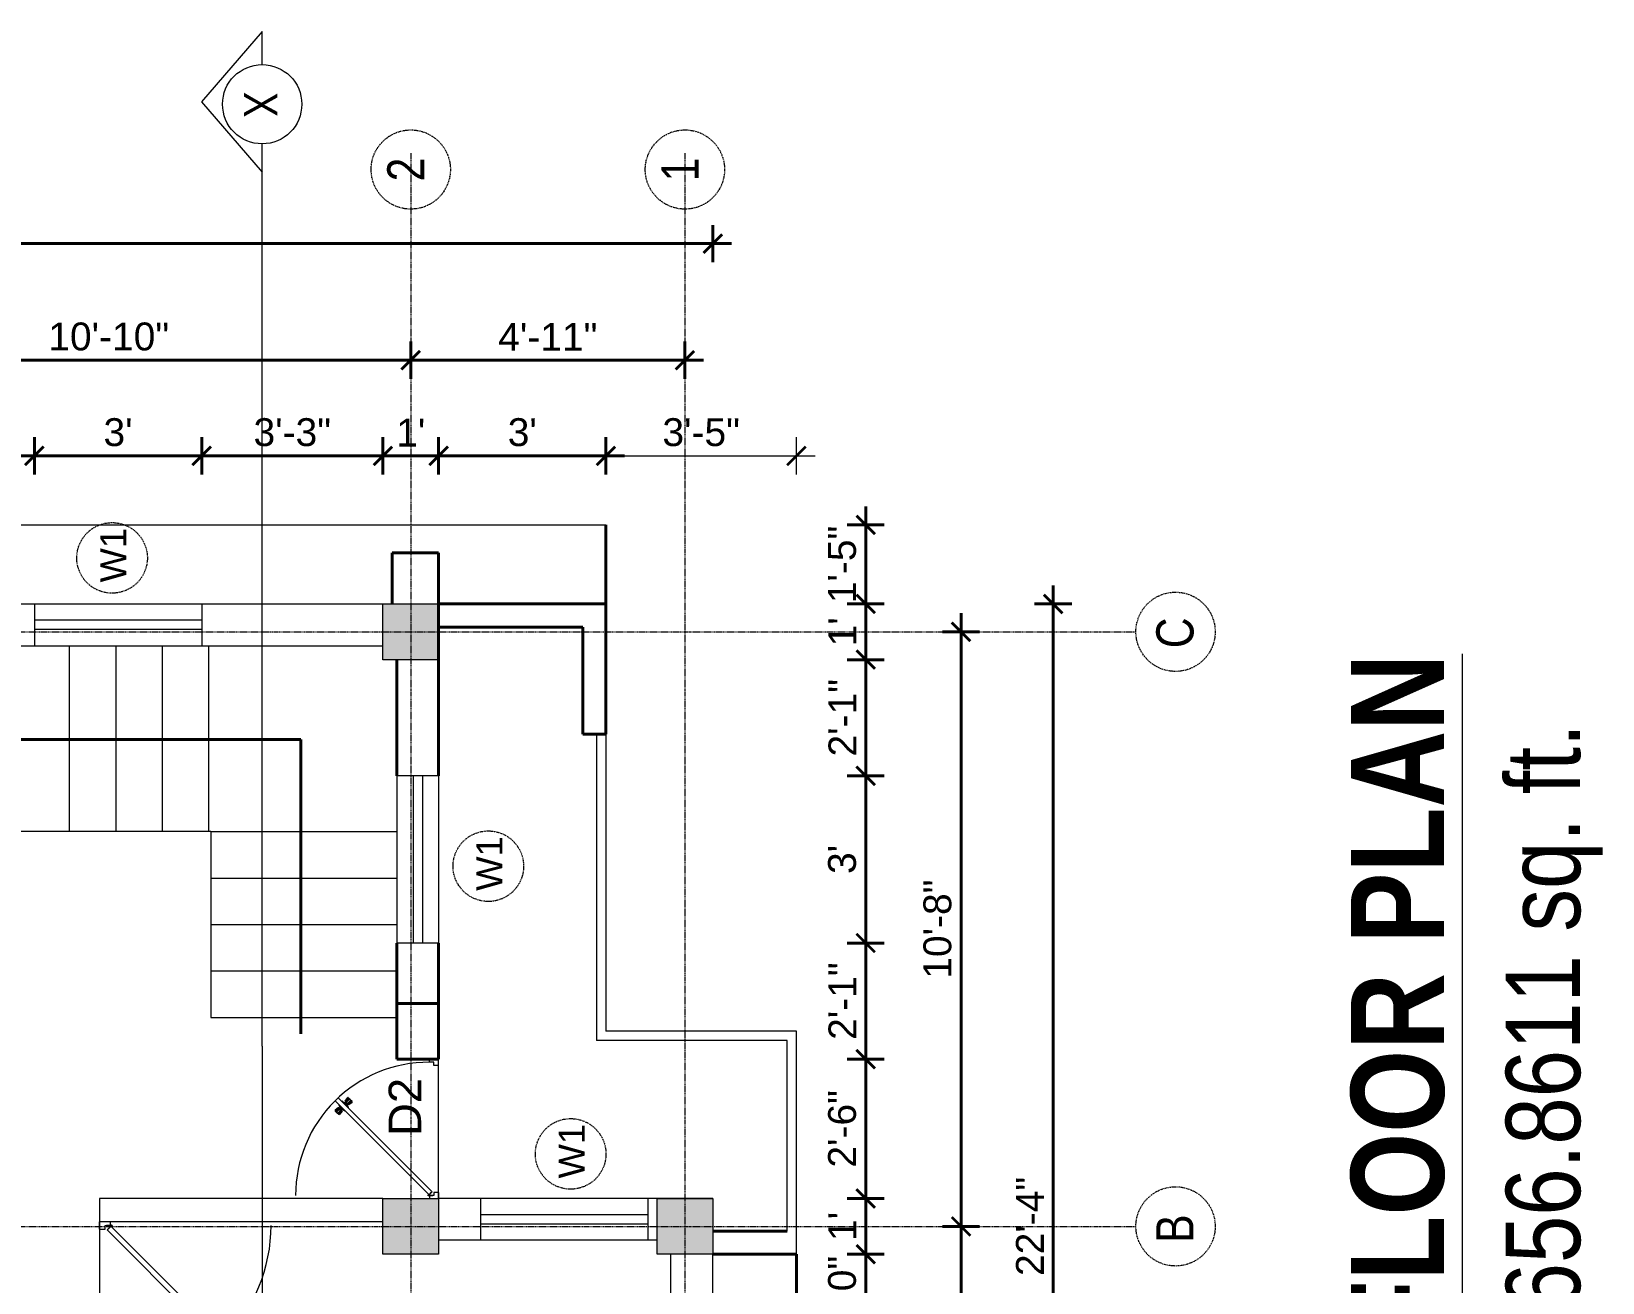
# Model space of a CAD drawing. Header units: inches. Extents: x 141029 to 166402, y -23568 to -18036.
# Drawn here: x 165023.8 to 165361.9, y -20129.9 to -19860.5 of the extents above; entities that cross this region are included whole.
import ezdxf

# ---------------------------------------------------------------- set-up
doc = ezdxf.new("R2010")
doc.units = ezdxf.units.IN
doc.header["$LTSCALE"] = 0.5
doc.header["$MEASUREMENT"] = 0
doc.header["$PDMODE"] = 66
doc.linetypes.add('CENTER', pattern=[2, 1.25, -0.25, 0.25, -0.25])
for name, color, linetype, lineweight in [('Annotate-Lite.w', 177, 'Continuous', 9), ('Annotations-Bold.w', 177, 'Continuous', 13), ('DOOR & WIN', 1, 'Continuous', 25), ('PUERTAS', 7, 'Continuous', 9), ('TEXT', 220, 'Continuous', 9), ('Text-100.w', 254, 'Continuous', 9), ('wall', 1, 'Continuous', 40)]:
    doc.layers.add(name, color=color, linetype=linetype, lineweight=lineweight)
doc.styles.add('ARAIL', font='ARIALN.TTF')
doc.styles.add('arial', font='arial.ttf')
doc.styles.add('DIMTEXT', font='arial.ttf', dxfattribs={"height": 6})
doc.styles.add('gaurav', font='arial.ttf')
doc.styles.get("Standard").update_dxf_attribs({"font": 'arial.ttf'})
doc.dimstyles.new('1 by 96', dxfattribs={"dimtxt": 6, "dimasz": 4, "dimexe": 4, "dimexo": 4, "dimgap": 2, "dimtad": 1, "dimdec": 0, "dimzin": 0, "dimdsep": 46, "dimlunit": 4, "dimtxsty": 'Standard', "dimblk": 'ARCHTICK', "dimcen": 0, "dimdle": 4, "dimadec": 0, "dimazin": 0, "dimtfac": 1, "dimtdec": 0, "dimtix": 1, "dimtofl": 0, "dimtmove": 1, "dimatfit": 3, "dimldrblk": 'ARCHTICK', "dimfxl": 4, "dimfxlon": 1, "dimtolj": 1, "dimtzin": 0, "dimlwd": -1, "dimlwe": -1, "dimarcsym": 0})

# ---------------------------------------------------------------- blocks, each defined once
blk = doc.blocks.new('3ft')
at = {"layer": 'PUERTAS', "color": 6}
for p, q in [((1.01, 2.52), (25.23, 26.74)), ((26.05, 25.92), (1.77, 1.64)), ((26.05, 25.92), (25.23, 26.74)), ((0, 2.4), (0, 0)), ((0.72, 2.4), (0, 2.4)), ((1.6, 0), (0, 0)), ((0.72, 1.52), (0.72, 2.44)), ((0.8, 1.52), (0.72, 1.52)), ((0.8, 1.52), (0.8, 2.41)), ((0.8, 1.2), (0.8, 1.52)), ((1.6, 1.2), (0.8, 1.2)), ((1.57, 1.84), (0.94, 2.47)), ((1.63, 1.89), (0.97, 2.55)), ((1.63, 1.89), (1.57, 1.84)), ((1.77, 1.64), (1.57, 1.84)), ((1.6, 0), (1.6, 1.2)), ((34.4, 0), (34.4, 1.2)), ((34.4, 1.2), (35.2, 1.2)), ((34.4, 0), (36, 0)), ((35.2, 1.2), (35.2, 2.4)), ((35.2, 2.4), (36, 2.4)), ((36, 0), (36, 2.4))]:
    blk.add_line(p, q, dxfattribs=at)
at = {"layer": 'PUERTAS', "color": 8}
for p, q in [((22.57, 24.94), (21.65, 25.68)), ((22.63, 24.99), (21.69, 25.75)), ((22.74, 25.1), (21.84, 25.9)), ((22.13, 26.28), (21.98, 26.13)), ((22.88, 25.24), (22.01, 26.06)), ((22.13, 26.28), (22.27, 26.42)), ((22.29, 26.41), (22.27, 26.42)), ((23.16, 25.52), (22.34, 26.39)), ((23.3, 25.66), (22.5, 26.56)), ((23.41, 25.77), (22.65, 26.71)), ((22.69, 24.32), (23.02, 24.83)), ((23.46, 25.83), (22.72, 26.75)), ((22.95, 24.96), (22.84, 25.07)), ((22.98, 24.99), (22.86, 25.1)), ((23.03, 25.04), (22.91, 25.15)), ((22.91, 24.53), (23.1, 24.91)), ((23.11, 25.12), (22.99, 25.23)), ((23.13, 24.76), (23.18, 24.99)), ((23.28, 25.3), (23.17, 25.41)), ((23.36, 25.37), (23.25, 25.49)), ((23.31, 24.94), (23.28, 25.08)), ((23.41, 25.43), (23.3, 25.54)), ((23.46, 25.09), (23.32, 25.13)), ((23.44, 25.45), (23.33, 25.56)), ((23.64, 25.27), (23.41, 25.22)), ((23.87, 25.49), (23.49, 25.3)), ((24.08, 25.71), (23.57, 25.38)), ((23.63, 23.38), (24.14, 23.72)), ((23.84, 23.6), (24.22, 23.79)), ((24.07, 23.82), (24.3, 23.88)), ((24.25, 24), (24.39, 23.97)), ((24.35, 23.72), (24.46, 23.61)), ((24.4, 24.15), (24.43, 24.01)), ((24.43, 23.8), (24.54, 23.69)), ((24.58, 24.33), (24.52, 24.1)), ((24.6, 23.97), (24.72, 23.86)), ((24.8, 24.56), (24.61, 24.18)), ((25.02, 24.77), (24.68, 24.26)), ((24.68, 24.05), (24.79, 23.94)), ((24.73, 24.1), (24.85, 23.99)), ((24.76, 24.13), (24.87, 24.02)), ((24.83, 23.85), (25.7, 23.03)), ((24.97, 23.99), (25.87, 23.2)), ((25.08, 24.1), (26.02, 23.34)), ((25.14, 24.15), (26.06, 23.41)), ((24.25, 23.26), (24.99, 22.34)), ((24.27, 23.64), (24.38, 23.53)), ((24.3, 23.67), (24.41, 23.56)), ((24.3, 23.32), (25.06, 22.38)), ((24.41, 23.43), (25.2, 22.53)), ((24.55, 23.57), (25.37, 22.7)), ((25.58, 22.82), (25.43, 22.67)), ((25.58, 22.82), (25.73, 22.97)), ((25.72, 22.98), (25.73, 22.97)), ((0, 0), (36, 0))]:
    blk.add_line(p, q, dxfattribs=at)
at = {"layer": 'PUERTAS', "color": 1}
for p, q in [((21.67, 25.73), (22.17, 26.23)), ((22.49, 24.95), (21.67, 25.61)), ((21.7, 25.82), (22.14, 26.26)), ((21.73, 25.79), (21.7, 25.82)), ((22.58, 26.7), (22.14, 26.26)), ((22.67, 26.73), (22.17, 26.23)), ((22.61, 26.67), (22.58, 26.7)), ((22.6, 24.96), (23.02, 25.38)), ((22.61, 24.25), (22.92, 24.72)), ((22.62, 24.13), (22.61, 24.14)), ((22.7, 25.07), (22.71, 25.06)), ((23.45, 25.91), (22.79, 26.73)), ((22.82, 25.06), (23.08, 25.32)), ((22.94, 24.95), (22.83, 25.07)), ((22.92, 24.72), (22.92, 24.72)), ((22.93, 24.94), (23.19, 25.21)), ((22.93, 24.84), (22.93, 24.83)), ((23.44, 25.81), (23.02, 25.38)), ((23.34, 25.58), (23.08, 25.32)), ((23.46, 25.47), (23.19, 25.21)), ((23.33, 25.7), (23.34, 25.69)), ((23.45, 25.46), (23.33, 25.57)), ((23.57, 25.47), (23.57, 25.47)), ((24.15, 25.79), (23.68, 25.48)), ((23.68, 25.48), (23.68, 25.48)), ((24.25, 23.62), (24.51, 23.89)), ((24.27, 25.78), (24.26, 25.79)), ((24.26, 23.29), (24.69, 23.71)), ((24.37, 23.52), (24.63, 23.77)), ((24.78, 24.15), (24.51, 23.89)), ((24.89, 24.03), (24.63, 23.77)), ((25.11, 24.14), (24.69, 23.71)), ((24.77, 24.14), (24.88, 24.03)), ((24.79, 24.38), (24.78, 24.37)), ((24.78, 24.26), (24.78, 24.26)), ((25.1, 24.84), (24.79, 24.38)), ((25, 24.03), (25, 24.03)), ((25.09, 24.96), (25.1, 24.95)), ((25.22, 24.14), (26.03, 23.48)), ((23.44, 23.31), (23.45, 23.3)), ((23.56, 23.3), (24.03, 23.61)), ((24.03, 23.61), (24.03, 23.62)), ((24.14, 23.62), (24.14, 23.62)), ((24.26, 23.63), (24.37, 23.52)), ((24.26, 23.18), (24.92, 22.37)), ((24.37, 23.4), (24.37, 23.4)), ((25.04, 22.36), (25.54, 22.86)), ((25.1, 22.42), (25.13, 22.39)), ((25.13, 22.39), (25.57, 22.83)), ((26.04, 23.37), (25.54, 22.86)), ((26.01, 23.27), (25.57, 22.83)), ((25.98, 23.3), (26.01, 23.27))]:
    blk.add_line(p, q, dxfattribs=at)
at = {"layer": 'PUERTAS', "color": 2}
for p, q in [((21.99, 26.11), (21.98, 26.13)), ((25.42, 22.68), (25.43, 22.67))]:
    blk.add_line(p, q, dxfattribs=at)
at = {"layer": 'PUERTAS', "color": 6}
for radius in [0.155, 0.0752]:
    blk.add_circle((0.82, 2.56), radius, dxfattribs=at)
blk.add_arc((0.82, 2.56), 34.38, 359.7285, 90.0333, dxfattribs=at)
at = {"layer": 'PUERTAS', "color": 1}
for centre, start, end in [((22.54, 25.01), 231.0764, 315), ((22.67, 24.2), 135, 225), ((22.73, 26.68), 38.9236, 135), ((22.77, 25.12), 225, 315), ((22.99, 24.89), 135, 219.7428), ((22.87, 24.78), 315, 39.7428), ((23.28, 25.63), 315, 45), ((23.39, 25.86), 315, 38.9236), ((23.51, 25.41), 50.2572, 135), ((23.62, 25.53), 230.2572, 315), ((24.2, 25.73), 45, 135), ((24.84, 24.31), 135, 219.7428), ((24.72, 24.21), 315, 39.7428), ((24.94, 23.98), 45, 135), ((25.04, 24.89), 315, 45), ((25.17, 24.08), 51.0764, 135), ((23.51, 23.36), 225, 315), ((24.09, 23.56), 50.2572, 135), ((24.2, 23.68), 230.2572, 315), ((24.32, 23.23), 135, 218.9236), ((24.42, 23.46), 135, 225), ((24.98, 22.42), 218.9236, 315), ((25.98, 23.42), 315, 51.0764)]:
    blk.add_arc(centre, 0.08, start, end, dxfattribs=at)
blk = doc.blocks.new('*U213')
at = {"color": 3, "xscale": -1}
blk.add_blockref('3ft', (42, 0), dxfattribs=at)
blk = doc.blocks.new('2ft6in')
at = {"layer": 'PUERTAS', "color": 2}
for p, q in [((0.84, 2.1), (21.02, 22.28)), ((21.71, 21.6), (1.47, 1.37)), ((18.33, 21.76), (18.31, 21.77)), ((21.71, 21.6), (21.02, 22.28)), ((21.18, 18.9), (21.2, 18.89)), ((0, 2), (0, 0)), ((0.6, 2), (0, 2)), ((1.33, 0), (0, 0)), ((0.6, 1.26), (0.6, 2.04)), ((0.67, 1.26), (0.6, 1.26)), ((0.67, 1.26), (0.67, 2.01)), ((0.67, 1), (0.67, 1.26)), ((1.33, 1), (0.67, 1)), ((1.31, 1.53), (0.79, 2.06)), ((1.36, 1.58), (0.81, 2.12)), ((1.36, 1.58), (1.31, 1.53)), ((1.47, 1.37), (1.31, 1.53)), ((1.33, 0), (1.33, 1)), ((28.67, 0), (28.67, 1)), ((28.67, 1), (29.33, 1)), ((28.67, 0), (30, 0)), ((29.33, 1), (29.33, 2)), ((29.33, 2), (30, 2)), ((30, 0), (30, 2))]:
    blk.add_line(p, q, dxfattribs=at)
at = {"layer": 'PUERTAS', "color": 8}
for p, q in [((18.81, 20.78), (18.04, 21.4)), ((18.86, 20.83), (18.08, 21.46)), ((18.95, 20.92), (18.2, 21.58)), ((18.44, 21.9), (18.31, 21.77)), ((19.07, 21.03), (18.34, 21.72)), ((18.44, 21.9), (18.56, 22.02)), ((18.58, 22.01), (18.56, 22.02)), ((19.3, 21.26), (18.61, 22)), ((19.42, 21.38), (18.75, 22.14)), ((19.51, 21.48), (18.88, 22.26)), ((18.91, 20.27), (19.19, 20.69)), ((19.55, 21.53), (18.93, 22.3)), ((19.13, 20.8), (19.03, 20.9)), ((19.15, 20.82), (19.05, 20.92)), ((19.09, 20.44), (19.25, 20.76)), ((19.19, 20.87), (19.1, 20.96)), ((19.25, 20.93), (19.16, 21.02)), ((19.28, 20.63), (19.32, 20.83)), ((19.4, 21.08), (19.31, 21.17)), ((19.47, 21.15), (19.38, 21.24)), ((19.43, 20.78), (19.4, 20.9)), ((19.51, 21.19), (19.42, 21.28)), ((19.55, 20.91), (19.43, 20.94)), ((19.53, 21.21), (19.44, 21.3)), ((19.7, 21.06), (19.51, 21.01)), ((19.89, 21.24), (19.58, 21.08)), ((20.07, 21.42), (19.64, 21.15)), ((20.67, 20.47), (20.51, 20.15)), ((20.85, 20.64), (20.57, 20.22)), ((19.69, 19.49), (20.12, 19.76)), ((19.87, 19.67), (20.18, 19.83)), ((20.06, 19.85), (20.25, 19.9)), ((20.21, 20), (20.33, 19.97)), ((20.21, 19.38), (20.83, 18.61)), ((20.23, 19.7), (20.32, 19.61)), ((20.25, 19.72), (20.34, 19.63)), ((20.25, 19.43), (20.88, 18.65)), ((20.29, 19.76), (20.38, 19.67)), ((20.33, 20.13), (20.36, 20.01)), ((20.34, 19.53), (21, 18.77)), ((20.36, 19.83), (20.45, 19.74)), ((20.48, 20.28), (20.44, 20.08)), ((20.46, 19.64), (21.14, 18.91)), ((20.5, 19.98), (20.6, 19.89)), ((20.57, 20.04), (20.66, 19.95)), ((20.61, 20.09), (20.7, 19.99)), ((20.63, 20.11), (20.72, 20.01)), ((20.69, 19.87), (21.42, 19.19)), ((20.81, 19.99), (21.56, 19.33)), ((20.9, 20.08), (21.68, 19.45)), ((20.95, 20.13), (21.72, 19.51)), ((21.32, 19.01), (21.2, 18.89)), ((21.32, 19.01), (21.44, 19.14)), ((21.43, 19.15), (21.44, 19.14)), ((0, 0), (30, 0))]:
    blk.add_line(p, q, dxfattribs=at)
at = {"layer": 'PUERTAS', "color": 1}
for p, q in [((18.06, 21.44), (18.48, 21.86)), ((18.74, 20.79), (18.06, 21.34)), ((18.08, 21.51), (18.45, 21.88)), ((18.11, 21.49), (18.08, 21.51)), ((18.82, 22.25), (18.45, 21.88)), ((18.9, 22.28), (18.48, 21.86)), ((18.84, 22.23), (18.82, 22.25)), ((18.83, 20.8), (19.18, 21.15)), ((18.84, 20.21), (19.1, 20.6)), ((18.92, 20.89), (18.93, 20.88)), ((19.54, 21.59), (18.99, 22.27)), ((19.02, 20.88), (19.24, 21.1)), ((19.12, 20.8), (19.03, 20.89)), ((19.1, 20.7), (19.11, 20.69)), ((19.1, 20.6), (19.1, 20.6)), ((19.11, 20.79), (19.33, 21.01)), ((19.54, 21.5), (19.18, 21.15)), ((19.45, 21.31), (19.24, 21.1)), ((19.55, 21.22), (19.33, 21.01)), ((19.45, 21.41), (19.45, 21.41)), ((19.54, 21.22), (19.45, 21.31)), ((19.64, 21.23), (19.64, 21.23)), ((19.74, 21.24), (19.73, 21.23)), ((20.12, 21.49), (19.74, 21.24)), ((20.22, 21.48), (20.22, 21.49)), ((20.66, 20.31), (20.65, 20.31)), ((20.91, 20.7), (20.66, 20.31)), ((20.91, 20.8), (20.91, 20.79)), ((18.85, 20.11), (18.84, 20.12)), ((19.53, 19.43), (19.54, 19.42)), ((19.64, 19.42), (20.02, 19.67)), ((20.02, 19.67), (20.03, 19.68)), ((20.12, 19.68), (20.12, 19.68)), ((20.21, 19.69), (20.43, 19.9)), ((20.22, 19.41), (20.57, 19.76)), ((20.22, 19.69), (20.31, 19.6)), ((20.22, 19.32), (20.76, 18.64)), ((20.31, 19.6), (20.52, 19.81)), ((20.31, 19.5), (20.31, 19.5)), ((20.65, 20.12), (20.43, 19.9)), ((20.74, 20.03), (20.52, 19.81)), ((20.93, 20.11), (20.57, 19.76)), ((20.64, 20.11), (20.73, 20.02)), ((20.65, 20.21), (20.65, 20.22)), ((20.84, 20.02), (20.83, 20.03)), ((20.86, 18.63), (21.28, 19.05)), ((20.91, 18.68), (20.94, 18.66)), ((20.94, 18.66), (21.31, 19.03)), ((21.02, 20.12), (21.7, 19.57)), ((21.7, 19.47), (21.28, 19.05)), ((21.67, 19.4), (21.31, 19.03)), ((21.65, 19.42), (21.67, 19.4))]:
    blk.add_line(p, q, dxfattribs=at)
at = {"layer": 'PUERTAS', "color": 2}
for radius in [0.129, 0.0627]:
    blk.add_circle((0.68, 2.14), radius, dxfattribs=at)
at = {"layer": 'PUERTAS', "color": 8}
blk.add_arc((0.68, 2.14), 28.65, 359.7285, 90.0333, dxfattribs=at)
at = {"layer": 'PUERTAS', "color": 1}
for centre, start, end in [((18.78, 20.84), 231.0764, 315), ((18.94, 22.23), 38.9236, 135), ((18.97, 20.93), 225, 315), ((19.16, 20.74), 135, 219.7428), ((19.06, 20.65), 315, 39.7428), ((19.4, 21.36), 315, 45), ((19.49, 21.55), 315, 38.9236), ((19.6, 21.18), 50.2572, 135), ((19.68, 21.28), 230.2572, 315), ((20.17, 21.44), 45, 135), ((20.7, 20.26), 135, 219.7428), ((20.87, 20.75), 315, 45), ((18.89, 20.16), 135, 225), ((19.59, 19.47), 225, 315), ((20.07, 19.63), 50.2572, 135), ((20.16, 19.73), 230.2572, 315), ((20.27, 19.36), 135, 218.9236), ((20.35, 19.55), 135, 225), ((20.6, 20.17), 315, 39.7428), ((20.78, 19.98), 45, 135), ((20.82, 18.68), 218.9236, 315), ((20.98, 20.07), 51.0764, 135), ((21.65, 19.52), 315, 51.0764)]:
    blk.add_arc(centre, 0.0667, start, end, dxfattribs=at)
blk = doc.blocks.new('*U216')
at = {"color": 3}
blk.add_blockref('2ft6in', (0, 0), dxfattribs=at)
blk = doc.blocks.new('_ArchTick')
at = {"color": 0, "linetype": 'ByBlock', "const_width": 0.15}
blk.add_lwpolyline([(-0.5, -0.5), (0.5, 0.5)], dxfattribs=at)
blk = doc.blocks.new('*D600')
at = {"layer": 'Defpoints', "color": 0, "transparency": 16777216}
for p in [(165111.43, -19951.92), (165099.43, -19983.79), (165111.43, -19983.79)]:
    blk.add_point(p, dxfattribs=at)
at = {"layer": 'wall', "color": 0, "transparency": 16777216}
for p, q in [((165099.43, -19955.92), (165099.43, -19947.92)), ((165111.43, -19955.92), (165111.43, -19947.92)), ((165095.43, -19951.92), (165115.43, -19951.92))]:
    blk.add_line(p, q, dxfattribs=at)
at = {"layer": 'wall', "color": 0, "transparency": 16777216, "xscale": 4, "yscale": 4, "zscale": 4, "rotation": 180}
blk.add_blockref('_ArchTick', (165099.43, -19951.92), dxfattribs=at)
at = {"layer": 'wall', "color": 0, "transparency": 16777216, "xscale": 4, "yscale": 4, "zscale": 4}
blk.add_blockref('_ArchTick', (165111.43, -19951.92), dxfattribs=at)
at = {"layer": 'wall', "color": 0, "transparency": 16777216, "insert": (165105.43, -19946.9), "char_height": 6, "attachment_point": 5}
blk.add_mtext("\\A1;1'", dxfattribs=at)
blk = doc.blocks.new('*D602')
at = {"layer": 'Defpoints', "color": 0, "transparency": 16777216}
for p in [(165105.43, -19931.32), (164975.43, -19983.79), (165105.43, -19983.79)]:
    blk.add_point(p, dxfattribs=at)
at = {"layer": 'wall', "color": 0, "transparency": 16777216}
for p, q in [((164975.43, -19935.32), (164975.43, -19927.32)), ((165105.43, -19935.32), (165105.43, -19927.32)), ((164971.43, -19931.32), (165109.43, -19931.32))]:
    blk.add_line(p, q, dxfattribs=at)
at = {"layer": 'wall', "color": 0, "transparency": 16777216, "xscale": 4, "yscale": 4, "zscale": 4, "rotation": 180}
blk.add_blockref('_ArchTick', (164975.43, -19931.32), dxfattribs=at)
at = {"layer": 'wall', "color": 0, "transparency": 16777216, "xscale": 4, "yscale": 4, "zscale": 4}
blk.add_blockref('_ArchTick', (165105.43, -19931.32), dxfattribs=at)
at = {"layer": 'wall', "color": 0, "transparency": 16777216, "insert": (165040.43, -19926.25), "char_height": 6, "attachment_point": 5}
blk.add_mtext('\\A1;10\'-10"', dxfattribs=at)
blk = doc.blocks.new('*D603')
at = {"layer": 'Defpoints', "color": 0, "transparency": 16777216}
for p in [(165164.43, -19931.32), (165105.43, -19983.79), (165164.43, -20111.79)]:
    blk.add_point(p, dxfattribs=at)
at = {"layer": 'wall', "color": 0, "transparency": 16777216}
for p, q in [((165105.43, -19935.32), (165105.43, -19927.32)), ((165164.43, -19935.32), (165164.43, -19927.32)), ((165101.43, -19931.32), (165168.43, -19931.32))]:
    blk.add_line(p, q, dxfattribs=at)
at = {"layer": 'wall', "color": 0, "transparency": 16777216, "xscale": 4, "yscale": 4, "zscale": 4, "rotation": 180}
blk.add_blockref('_ArchTick', (165105.43, -19931.32), dxfattribs=at)
at = {"layer": 'wall', "color": 0, "transparency": 16777216, "xscale": 4, "yscale": 4, "zscale": 4}
blk.add_blockref('_ArchTick', (165164.43, -19931.32), dxfattribs=at)
at = {"layer": 'wall', "color": 0, "transparency": 16777216, "insert": (165134.93, -19926.3), "char_height": 6, "attachment_point": 5}
blk.add_mtext('\\A1;4\'-11"', dxfattribs=at)
blk = doc.blocks.new('*D604')
at = {"layer": 'Defpoints', "color": 0, "transparency": 16777216}
for p in [(164823.43, -19906.23), (164823.43, -20111.79), (165170.43, -20111.79)]:
    blk.add_point(p, dxfattribs=at)
at = {"layer": 'wall', "color": 0, "transparency": 16777216}
for p, q in [((164823.43, -19910.23), (164823.43, -19902.23)), ((165170.43, -19910.23), (165170.43, -19902.23)), ((165174.43, -19906.23), (164819.43, -19906.23))]:
    blk.add_line(p, q, dxfattribs=at)
at = {"layer": 'wall', "color": 0, "transparency": 16777216, "xscale": 4, "yscale": 4, "zscale": 4, "rotation": 180}
blk.add_blockref('_ArchTick', (164823.43, -19906.23), dxfattribs=at)
at = {"layer": 'wall', "color": 0, "transparency": 16777216, "xscale": 4, "yscale": 4, "zscale": 4}
blk.add_blockref('_ArchTick', (165170.43, -19906.23), dxfattribs=at)
at = {"layer": 'wall', "color": 0, "transparency": 16777216, "insert": (164996.93, -19901.17), "char_height": 6, "attachment_point": 5}
blk.add_mtext('\\A1;28\'-11"', dxfattribs=at)
blk = doc.blocks.new('*D605')
at = {"layer": 'Defpoints', "color": 0, "transparency": 16777216}
for p in [(165170.43, -20117.79), (165223.86, -20117.79), (165170.43, -20245.79)]:
    blk.add_point(p, dxfattribs=at)
at = {"layer": 'wall', "color": 0, "transparency": 16777216}
for p, q in [((165223.86, -20249.79), (165223.86, -20113.79)), ((165219.86, -20117.79), (165227.86, -20117.79)), ((165219.86, -20245.79), (165227.86, -20245.79))]:
    blk.add_line(p, q, dxfattribs=at)
at = {"layer": 'wall', "color": 0, "transparency": 16777216, "xscale": 4, "yscale": 4, "zscale": 4}
for p, rotation in [((165223.86, -20117.79), 90), ((165223.86, -20245.79), 270)]:
    blk.add_blockref('_ArchTick', p, dxfattribs=dict(at, rotation=rotation))
at = {"layer": 'wall', "color": 0, "transparency": 16777216, "insert": (165218.8, -20181.79), "char_height": 6, "attachment_point": 5, "rotation": 90}
blk.add_mtext('\\A1;10\'-8"', dxfattribs=at)
blk = doc.blocks.new('*D606')
at = {"layer": 'Defpoints', "color": 0, "transparency": 16777216}
for p in [(165111.43, -19989.79), (165223.86, -19989.79), (165170.43, -20117.79)]:
    blk.add_point(p, dxfattribs=at)
at = {"layer": 'wall', "color": 0, "transparency": 16777216}
for p, q in [((165223.86, -20121.79), (165223.86, -19985.79)), ((165219.86, -19989.79), (165227.86, -19989.79)), ((165219.86, -20117.79), (165227.86, -20117.79))]:
    blk.add_line(p, q, dxfattribs=at)
at = {"layer": 'wall', "color": 0, "transparency": 16777216, "xscale": 4, "yscale": 4, "zscale": 4}
for p, rotation in [((165223.86, -19989.79), 90), ((165223.86, -20117.79), 270)]:
    blk.add_blockref('_ArchTick', p, dxfattribs=dict(at, rotation=rotation))
at = {"layer": 'wall', "color": 0, "transparency": 16777216, "insert": (165218.8, -20053.79), "char_height": 6, "attachment_point": 5, "rotation": 90}
blk.add_mtext('\\A1;10\'-8"', dxfattribs=at)
blk = doc.blocks.new('*D607')
at = {"layer": 'Defpoints', "color": 0, "transparency": 16777216}
for p in [(165111.43, -19983.79), (165243.69, -19983.79), (165170.43, -20251.79)]:
    blk.add_point(p, dxfattribs=at)
at = {"layer": 'wall', "color": 0, "transparency": 16777216}
for p, q in [((165243.69, -20255.79), (165243.69, -19979.79)), ((165239.69, -19983.79), (165247.69, -19983.79)), ((165239.69, -20251.79), (165247.69, -20251.79))]:
    blk.add_line(p, q, dxfattribs=at)
at = {"layer": 'wall', "color": 0, "transparency": 16777216, "xscale": 4, "yscale": 4, "zscale": 4}
for p, rotation in [((165243.69, -19983.79), 90), ((165243.69, -20251.79), 270)]:
    blk.add_blockref('_ArchTick', p, dxfattribs=dict(at, rotation=rotation))
at = {"layer": 'wall', "color": 0, "transparency": 16777216, "insert": (165238.68, -20117.79), "char_height": 6, "attachment_point": 5, "rotation": 90}
blk.add_mtext('\\A1;22\'-4"', dxfattribs=at)
blk = doc.blocks.new('*D686')
at = {"layer": 'Defpoints', "color": 0, "transparency": 16777216}
for p in [(165147.43, -19951.92), (165147.43, -19966.79), (165111.43, -19983.79)]:
    blk.add_point(p, dxfattribs=at)
at = {"layer": 'wall', "color": 0, "transparency": 16777216}
for p, q in [((165111.43, -19955.92), (165111.43, -19947.92)), ((165147.43, -19955.92), (165147.43, -19947.92)), ((165107.43, -19951.92), (165151.43, -19951.92))]:
    blk.add_line(p, q, dxfattribs=at)
at = {"layer": 'wall', "color": 0, "transparency": 16777216, "xscale": 4, "yscale": 4, "zscale": 4, "rotation": 180}
blk.add_blockref('_ArchTick', (165111.43, -19951.92), dxfattribs=at)
at = {"layer": 'wall', "color": 0, "transparency": 16777216, "xscale": 4, "yscale": 4, "zscale": 4}
blk.add_blockref('_ArchTick', (165147.43, -19951.92), dxfattribs=at)
at = {"layer": 'wall', "color": 0, "transparency": 16777216, "insert": (165129.43, -19946.85), "char_height": 6, "attachment_point": 5}
blk.add_mtext("\\A1;3'", dxfattribs=at)
blk = doc.blocks.new('*D687')
at = {"layer": 'Annotate-Lite.w', "color": 0, "transparency": 16777216}
for p, q in [((165147.43, -19955.92), (165147.43, -19947.92)), ((165188.43, -19955.92), (165188.43, -19947.92)), ((165143.43, -19951.92), (165192.43, -19951.92))]:
    blk.add_line(p, q, dxfattribs=at)
at = {"layer": 'Defpoints', "color": 0, "transparency": 16777216}
for p in [(165188.43, -19951.92), (165147.43, -19966.79), (165188.43, -20075.79)]:
    blk.add_point(p, dxfattribs=at)
at = {"layer": 'Annotate-Lite.w', "color": 0, "transparency": 16777216, "xscale": 4, "yscale": 4, "zscale": 4, "rotation": 180}
blk.add_blockref('_ArchTick', (165147.43, -19951.92), dxfattribs=at)
at = {"layer": 'Annotate-Lite.w', "color": 0, "transparency": 16777216, "xscale": 4, "yscale": 4, "zscale": 4}
blk.add_blockref('_ArchTick', (165188.43, -19951.92), dxfattribs=at)
at = {"layer": 'Annotate-Lite.w', "color": 0, "transparency": 16777216, "insert": (165167.93, -19946.85), "char_height": 6, "attachment_point": 5}
blk.add_mtext('\\A1;3\'-5"', dxfattribs=at)
blk = doc.blocks.new('*D688')
at = {"layer": 'Defpoints', "color": 0, "transparency": 16777216}
for p in [(165147.43, -19966.79), (165203.34, -19966.79), (165147.43, -19983.79)]:
    blk.add_point(p, dxfattribs=at)
at = {"layer": 'wall', "color": 0, "transparency": 16777216}
for p, q in [((165203.34, -19987.79), (165203.34, -19962.79)), ((165199.34, -19966.79), (165207.34, -19966.79)), ((165199.34, -19983.79), (165207.34, -19983.79))]:
    blk.add_line(p, q, dxfattribs=at)
at = {"layer": 'wall', "color": 0, "transparency": 16777216, "xscale": 4, "yscale": 4, "zscale": 4}
for p, rotation in [((165203.34, -19966.79), 90), ((165203.34, -19983.79), 270)]:
    blk.add_blockref('_ArchTick', p, dxfattribs=dict(at, rotation=rotation))
at = {"layer": 'wall', "color": 0, "transparency": 16777216, "insert": (165198.28, -19975.29), "char_height": 6, "attachment_point": 5, "rotation": 90}
blk.add_mtext('\\A1;1\'-5"', dxfattribs=at)
blk = doc.blocks.new('*D749')
at = {"layer": 'Defpoints', "color": 0, "transparency": 16777216}
for p in [(165060.43, -19951.92), (165060.43, -19983.79), (165099.43, -19983.79)]:
    blk.add_point(p, dxfattribs=at)
at = {"layer": 'wall', "color": 0, "transparency": 16777216}
for p, q in [((165060.43, -19955.92), (165060.43, -19947.92)), ((165099.43, -19955.92), (165099.43, -19947.92)), ((165103.43, -19951.92), (165056.43, -19951.92))]:
    blk.add_line(p, q, dxfattribs=at)
at = {"layer": 'wall', "color": 0, "transparency": 16777216, "xscale": 4, "yscale": 4, "zscale": 4, "rotation": 180}
blk.add_blockref('_ArchTick', (165060.43, -19951.92), dxfattribs=at)
at = {"layer": 'wall', "color": 0, "transparency": 16777216, "xscale": 4, "yscale": 4, "zscale": 4}
blk.add_blockref('_ArchTick', (165099.43, -19951.92), dxfattribs=at)
at = {"layer": 'wall', "color": 0, "transparency": 16777216, "insert": (165079.93, -19946.85), "char_height": 6, "attachment_point": 5}
blk.add_mtext('\\A1;3\'-3"', dxfattribs=at)
blk = doc.blocks.new('*D750')
at = {"layer": 'Defpoints', "color": 0, "transparency": 16777216}
for p in [(165024.43, -19951.92), (165024.43, -19983.79), (165060.43, -19983.79)]:
    blk.add_point(p, dxfattribs=at)
at = {"layer": 'wall', "color": 0, "transparency": 16777216}
for p, q in [((165024.43, -19955.92), (165024.43, -19947.92)), ((165060.43, -19955.92), (165060.43, -19947.92)), ((165064.43, -19951.92), (165020.43, -19951.92))]:
    blk.add_line(p, q, dxfattribs=at)
at = {"layer": 'wall', "color": 0, "transparency": 16777216, "xscale": 4, "yscale": 4, "zscale": 4, "rotation": 180}
blk.add_blockref('_ArchTick', (165024.43, -19951.92), dxfattribs=at)
at = {"layer": 'wall', "color": 0, "transparency": 16777216, "xscale": 4, "yscale": 4, "zscale": 4}
blk.add_blockref('_ArchTick', (165060.43, -19951.92), dxfattribs=at)
at = {"layer": 'wall', "color": 0, "transparency": 16777216, "insert": (165042.43, -19946.85), "char_height": 6, "attachment_point": 5}
blk.add_mtext("\\A1;3'", dxfattribs=at)
blk = doc.blocks.new('*D751')
at = {"layer": 'Defpoints', "color": 0, "transparency": 16777216}
for p in [(164981.43, -19951.92), (164981.43, -19983.79), (165024.43, -19983.79)]:
    blk.add_point(p, dxfattribs=at)
at = {"layer": 'wall', "color": 0, "transparency": 16777216}
for p, q in [((164981.43, -19955.92), (164981.43, -19947.92)), ((165024.43, -19955.92), (165024.43, -19947.92)), ((165028.43, -19951.92), (164977.43, -19951.92))]:
    blk.add_line(p, q, dxfattribs=at)
at = {"layer": 'wall', "color": 0, "transparency": 16777216, "xscale": 4, "yscale": 4, "zscale": 4, "rotation": 180}
blk.add_blockref('_ArchTick', (164981.43, -19951.92), dxfattribs=at)
at = {"layer": 'wall', "color": 0, "transparency": 16777216, "xscale": 4, "yscale": 4, "zscale": 4}
blk.add_blockref('_ArchTick', (165024.43, -19951.92), dxfattribs=at)
at = {"layer": 'wall', "color": 0, "transparency": 16777216, "insert": (165002.93, -19946.85), "char_height": 6, "attachment_point": 5}
blk.add_mtext('\\A1;3\'-7"', dxfattribs=at)
blk = doc.blocks.new('*D752')
at = {"layer": 'Defpoints', "color": 0, "transparency": 16777216}
for p in [(165147.43, -19983.79), (165111.43, -19995.79), (165203.34, -19995.79)]:
    blk.add_point(p, dxfattribs=at)
at = {"layer": 'wall', "color": 0, "transparency": 16777216}
for p, q in [((165203.34, -19979.79), (165203.34, -19999.79)), ((165199.34, -19983.79), (165207.34, -19983.79)), ((165199.34, -19995.79), (165207.34, -19995.79))]:
    blk.add_line(p, q, dxfattribs=at)
at = {"layer": 'wall', "color": 0, "transparency": 16777216, "xscale": 4, "yscale": 4, "zscale": 4}
for p, rotation in [((165203.34, -19983.79), 90), ((165203.34, -19995.79), 270)]:
    blk.add_blockref('_ArchTick', p, dxfattribs=dict(at, rotation=rotation))
at = {"layer": 'wall', "color": 0, "transparency": 16777216, "insert": (165198.33, -19989.79), "char_height": 6, "attachment_point": 5, "rotation": 90}
blk.add_mtext("\\A1;1'", dxfattribs=at)
blk = doc.blocks.new('*D738')
at = {"layer": 'Defpoints', "color": 0, "transparency": 16777216}
for p in [(165111.43, -19995.79), (165111.43, -20020.79), (165203.34, -20020.79)]:
    blk.add_point(p, dxfattribs=at)
at = {"layer": 'wall', "color": 0, "transparency": 16777216}
for p, q in [((165203.34, -19991.79), (165203.34, -20024.79)), ((165199.34, -19995.79), (165207.34, -19995.79)), ((165199.34, -20020.79), (165207.34, -20020.79))]:
    blk.add_line(p, q, dxfattribs=at)
at = {"layer": 'wall', "color": 0, "transparency": 16777216, "xscale": 4, "yscale": 4, "zscale": 4}
for p, rotation in [((165203.34, -19995.79), 90), ((165203.34, -20020.79), 270)]:
    blk.add_blockref('_ArchTick', p, dxfattribs=dict(at, rotation=rotation))
at = {"layer": 'wall', "color": 0, "transparency": 16777216, "insert": (165198.33, -20008.29), "char_height": 6, "attachment_point": 5, "rotation": 90}
blk.add_mtext('\\A1;2\'-1"', dxfattribs=at)
blk = doc.blocks.new('*D739')
at = {"layer": 'Defpoints', "color": 0, "transparency": 16777216}
for p in [(165111.43, -20020.79), (165111.43, -20056.79), (165203.34, -20056.79)]:
    blk.add_point(p, dxfattribs=at)
at = {"layer": 'wall', "color": 0, "transparency": 16777216}
for p, q in [((165203.34, -20016.79), (165203.34, -20060.79)), ((165199.34, -20020.79), (165207.34, -20020.79)), ((165199.34, -20056.79), (165207.34, -20056.79))]:
    blk.add_line(p, q, dxfattribs=at)
at = {"layer": 'wall', "color": 0, "transparency": 16777216, "xscale": 4, "yscale": 4, "zscale": 4}
for p, rotation in [((165203.34, -20020.79), 90), ((165203.34, -20056.79), 270)]:
    blk.add_blockref('_ArchTick', p, dxfattribs=dict(at, rotation=rotation))
at = {"layer": 'wall', "color": 0, "transparency": 16777216, "insert": (165198.28, -20038.79), "char_height": 6, "attachment_point": 5, "rotation": 90}
blk.add_mtext("\\A1;3'", dxfattribs=at)
blk = doc.blocks.new('*D740')
at = {"layer": 'Defpoints', "color": 0, "transparency": 16777216}
for p in [(165111.43, -20056.79), (165111.43, -20081.79), (165203.34, -20081.79)]:
    blk.add_point(p, dxfattribs=at)
at = {"layer": 'wall', "color": 0, "transparency": 16777216}
for p, q in [((165203.34, -20052.79), (165203.34, -20085.79)), ((165199.34, -20056.79), (165207.34, -20056.79)), ((165199.34, -20081.79), (165207.34, -20081.79))]:
    blk.add_line(p, q, dxfattribs=at)
at = {"layer": 'wall', "color": 0, "transparency": 16777216, "xscale": 4, "yscale": 4, "zscale": 4}
for p, rotation in [((165203.34, -20056.79), 90), ((165203.34, -20081.79), 270)]:
    blk.add_blockref('_ArchTick', p, dxfattribs=dict(at, rotation=rotation))
at = {"layer": 'wall', "color": 0, "transparency": 16777216, "insert": (165198.33, -20069.29), "char_height": 6, "attachment_point": 5, "rotation": 90}
blk.add_mtext('\\A1;2\'-1"', dxfattribs=at)
blk = doc.blocks.new('*D741')
at = {"layer": 'Defpoints', "color": 0, "transparency": 16777216}
for p in [(165111.43, -20081.79), (165170.43, -20111.79), (165203.34, -20111.79)]:
    blk.add_point(p, dxfattribs=at)
at = {"layer": 'wall', "color": 0, "transparency": 16777216}
for p, q in [((165203.34, -20077.79), (165203.34, -20115.79)), ((165199.34, -20081.79), (165207.34, -20081.79)), ((165199.34, -20111.79), (165207.34, -20111.79))]:
    blk.add_line(p, q, dxfattribs=at)
at = {"layer": 'wall', "color": 0, "transparency": 16777216, "xscale": 4, "yscale": 4, "zscale": 4}
for p, rotation in [((165203.34, -20081.79), 90), ((165203.34, -20111.79), 270)]:
    blk.add_blockref('_ArchTick', p, dxfattribs=dict(at, rotation=rotation))
at = {"layer": 'wall', "color": 0, "transparency": 16777216, "insert": (165198.28, -20096.79), "char_height": 6, "attachment_point": 5, "rotation": 90}
blk.add_mtext('\\A1;2\'-6"', dxfattribs=at)
blk = doc.blocks.new('*D742')
at = {"layer": 'Defpoints', "color": 0, "transparency": 16777216}
for p in [(165170.43, -20111.79), (165170.43, -20123.79), (165203.34, -20123.79)]:
    blk.add_point(p, dxfattribs=at)
at = {"layer": 'wall', "color": 0, "transparency": 16777216}
for p, q in [((165203.34, -20107.79), (165203.34, -20127.79)), ((165199.34, -20111.79), (165207.34, -20111.79)), ((165199.34, -20123.79), (165207.34, -20123.79))]:
    blk.add_line(p, q, dxfattribs=at)
at = {"layer": 'wall', "color": 0, "transparency": 16777216, "xscale": 4, "yscale": 4, "zscale": 4}
for p, rotation in [((165203.34, -20111.79), 90), ((165203.34, -20123.79), 270)]:
    blk.add_blockref('_ArchTick', p, dxfattribs=dict(at, rotation=rotation))
at = {"layer": 'wall', "color": 0, "transparency": 16777216, "insert": (165198.33, -20117.79), "char_height": 6, "attachment_point": 5, "rotation": 90}
blk.add_mtext("\\A1;1'", dxfattribs=at)
blk = doc.blocks.new('*D730')
at = {"layer": 'Defpoints', "color": 0, "transparency": 16777216}
for p in [(165170.43, -20123.79), (165170.43, -20145.79), (165203.34, -20145.79)]:
    blk.add_point(p, dxfattribs=at)
at = {"layer": 'wall', "color": 0, "transparency": 16777216}
for p, q in [((165203.34, -20119.79), (165203.34, -20149.79)), ((165199.34, -20123.79), (165207.34, -20123.79)), ((165199.34, -20145.79), (165207.34, -20145.79))]:
    blk.add_line(p, q, dxfattribs=at)
at = {"layer": 'wall', "color": 0, "transparency": 16777216, "xscale": 4, "yscale": 4, "zscale": 4}
for p, rotation in [((165203.34, -20123.79), 90), ((165203.34, -20145.79), 270)]:
    blk.add_blockref('_ArchTick', p, dxfattribs=dict(at, rotation=rotation))
at = {"layer": 'wall', "color": 0, "transparency": 16777216, "insert": (165198.28, -20134.79), "char_height": 6, "attachment_point": 5, "rotation": 90}
blk.add_mtext('\\A1;1\'-10"', dxfattribs=at)

msp = doc.modelspace()

# ---------------------------------------------------------------- hatches: boundary and pattern name
at = {"layer": 'wall'}
for points in [[(165099.43, -19983.79), (165099.43, -19995.79), (165111.43, -19995.79), (165111.43, -19983.79)], [(165099.43, -20111.79), (165099.43, -20123.79), (165111.43, -20123.79), (165111.43, -20111.79)], [(165158.43, -20111.79), (165158.43, -20123.79), (165170.43, -20123.79), (165170.43, -20111.79)]]:
    msp.add_hatch(color=256, dxfattribs=at).paths.add_polyline_path(points)

# ---------------------------------------------------------------- linework, layer by layer
at = {"layer": 'Annotate-Lite.w'}
for p, q in [((164981.43, -19966.79), (165147.43, -19966.79)), ((165031.93, -19992.79), (165031.93, -20032.79)), ((165041.93, -19992.79), (165041.93, -20032.79)), ((165051.93, -19992.79), (165051.93, -20032.79)), ((165061.93, -19992.79), (165061.93, -20032.79)), ((165062.43, -20032.79), (165021.43, -20032.79)), ((165062.43, -20032.79), (165102.43, -20032.79)), ((165062.43, -20032.79), (165062.43, -20072.79)), ((165062.43, -20042.79), (165102.43, -20042.79)), ((165062.43, -20052.79), (165102.43, -20052.79)), ((165062.43, -20062.79), (165102.43, -20062.79)), ((165102.43, -20069.79), (165102.43, -20072.79)), ((165062.43, -20072.79), (165102.43, -20072.79)), ((165099.43, -20111.79), (165038.43, -20111.79)), ((165038.43, -20111.79), (165038.43, -20116.79)), ((165170.43, -20111.79), (165156.43, -20111.79)), ((165099.43, -20116.79), (165038.43, -20116.79))]:
    msp.add_line(p, q, dxfattribs=at)
at = {"layer": 'Annotate-Lite.w', "color": 1}
for p, q in [((164981.43, -19983.79), (165024.43, -19983.79)), ((165060.43, -19983.79), (165101.43, -19983.79)), ((165147.43, -19983.79), (165147.43, -20075.79)), ((164981.43, -19992.79), (165024.43, -19992.79)), ((165060.43, -19992.79), (165099.43, -19992.79)), ((165145.43, -20011.79), (165145.43, -20077.79)), ((165186.43, -20077.79), (165145.43, -20077.79)), ((165188.43, -20075.79), (165147.43, -20075.79)), ((165186.43, -20118.79), (165186.43, -20077.79)), ((165188.43, -20123.79), (165188.43, -20075.79)), ((165120.43, -20111.79), (165111.43, -20111.79)), ((165158.43, -20120.79), (165111.43, -20120.79)), ((165161.43, -20145.79), (165161.43, -20123.79)), ((165170.43, -20145.79), (165170.43, -20123.79))]:
    msp.add_line(p, q, dxfattribs=at)
at = {"layer": 'Annotate-Lite.w', "color": 3}
for p, q in [((165024.43, -19983.79), (165060.43, -19983.79)), ((165024.43, -19983.79), (165024.43, -19992.79)), ((165060.43, -19983.79), (165060.43, -19992.79)), ((165060.43, -19987.29), (165024.43, -19987.29)), ((165060.43, -19989.29), (165024.43, -19989.29)), ((165024.43, -19992.79), (165060.43, -19992.79)), ((165111.43, -20020.79), (165102.43, -20020.79)), ((165102.43, -20020.79), (165102.43, -20056.79)), ((165105.93, -20020.79), (165105.93, -20056.79)), ((165107.93, -20020.79), (165107.93, -20056.79)), ((165111.43, -20020.79), (165111.43, -20056.79)), ((165111.43, -20056.79), (165102.43, -20056.79)), ((165156.43, -20111.79), (165120.43, -20111.79)), ((165120.43, -20111.79), (165120.43, -20120.79)), ((165156.43, -20111.79), (165156.43, -20120.79)), ((165156.43, -20115.29), (165120.43, -20115.29)), ((165156.43, -20117.29), (165120.43, -20117.29))]:
    msp.add_line(p, q, dxfattribs=at)
at = {"layer": 'Annotate-Lite.w'}
for points in [[(165099.43, -19995.79), (165099.43, -19983.79), (165111.43, -19983.79), (165111.43, -19995.79)], [(165099.43, -20123.79), (165099.43, -20111.79), (165111.43, -20111.79), (165111.43, -20123.79)], [(165158.43, -20123.79), (165158.43, -20111.79), (165170.43, -20111.79), (165170.43, -20123.79)]]:
    msp.add_lwpolyline(points, close=True, dxfattribs=at)
at = {"layer": 'Annotations-Bold.w', "color": 0, "linetype": 'CENTER', "ltscale": 0.3}
for p, q in [((165105.43, -19886.78), (165105.43, -20351.21)), ((165164.43, -19886.78), (165164.43, -20351.21)), ((164759.25, -19989.79), (165261.48, -19989.79)), ((164759.25, -20117.79), (165261.48, -20117.79))]:
    msp.add_line(p, q, dxfattribs=at)
for centre, radius in [((165105.43, -19890.27), 8.53), ((165164.43, -19890.27), 8.53), ((165041.15, -19973.88), 7.6), ((165270.02, -19989.79), 8.53), ((165122.12, -20040.25), 7.6), ((165139.84, -20102.18), 7.6), ((165270.02, -20117.79), 8.53)]:
    msp.add_circle(centre, radius, dxfattribs=at)
at = {"layer": 'TEXT'}
for points in [[(165073.45, -19867.68), (165073.45, -19860.54), (165060.36, -19875.68), (165073.45, -19890.82)], [(165073.45, -20078.97), (165073.45, -19884.75)], [(165073.45, -20078.97), (165073.45, -20348.27)]]:
    msp.add_lwpolyline(points, dxfattribs=at)
msp.add_circle((165073.45, -19876.21), 8.53, dxfattribs=at)
at = {"layer": 'wall'}
for p, q in [((165147.43, -19983.79), (165147.43, -19966.79)), ((165101.43, -19983.79), (165101.43, -19972.79)), ((165101.43, -19972.79), (165111.43, -19972.79)), ((165111.43, -19972.79), (165111.43, -20020.79)), ((165111.43, -19983.79), (165147.43, -19983.79)), ((165147.43, -19983.79), (165147.43, -20011.79)), ((165111.43, -19988.79), (165142.43, -19988.79)), ((165142.43, -19988.79), (165142.43, -20011.79)), ((165102.43, -19995.79), (165102.43, -20020.79)), ((165111.43, -20020.79), (165111.43, -19995.79)), ((165002.9, -20012.98), (165081.77, -20012.98)), ((165081.77, -20076.35), (165081.77, -20012.98)), ((165147.43, -20011.79), (165142.43, -20011.79)), ((165102.43, -20056.79), (165102.43, -20069.79)), ((165111.43, -20056.79), (165111.43, -20081.79)), ((165111.43, -20069.79), (165102.43, -20069.79)), ((165102.43, -20081.79), (165102.43, -20069.79)), ((165111.43, -20081.79), (165102.43, -20081.79)), ((165170.43, -20118.79), (165186.43, -20118.79)), ((165170.43, -20123.79), (165188.43, -20123.79)), ((165188.43, -20269.79), (165188.43, -20123.79))]:
    msp.add_line(p, q, dxfattribs=at)

# ---------------------------------------------------------------- block references
at = {"layer": 'DOOR & WIN', "rotation": 90}
msp.add_blockref('*U216', (165111.43, -20111.79), dxfattribs=at)
at = {"layer": 'DOOR & WIN', "xscale": -1, "rotation": 270}
msp.add_blockref('*U213', (165038.43, -20158.79), dxfattribs=at)

# ---------------------------------------------------------------- texts
at = {"layer": 'Annotations-Bold.w', "color": 0, "linetype": 'CENTER', "ltscale": 0.3, "attachment_point": 1, "rotation": 90}
for s, width, insert, char_height, style in [('2', 6.5393, (165100.38, -19892.82), 8, 'ARAIL'), ('1', 6.5393, (165159.38, -19892.82), 8, 'ARAIL'), ('W1', 8, (165038.6, -19979.16), 5.6, 'gaurav'), ('C', 6.5393, (165265.88, -19993.32), 8, 'ARAIL'), ('W1', 8, (165119.57, -20045.54), 5.6, 'gaurav'), ('W1', 8, (165137.28, -20107.46), 5.6, 'gaurav'), ('B', 6.5393, (165265.88, -20121.32), 8, 'ARAIL')]:
    msp.add_mtext_dynamic_manual_height_columns(s, width=width, gutter_width=100, heights=[0], dxfattribs=dict(at, insert=insert, char_height=char_height, style=style))
at = {"layer": 'TEXT', "style": 'DIMTEXT'}
msp.add_text('D2', height=7, rotation=90, dxfattribs=at).set_placement((165107.67, -20098.32))
at = {"layer": 'TEXT', "insert": (165069.54, -19879.05), "char_height": 7.2, "attachment_point": 9, "rotation": 270, "style": 'ARAIL'}
msp.add_mtext_dynamic_manual_height_columns('X', width=125.4648, gutter_width=90, heights=[0], dxfattribs=at)
at = {"layer": 'Text-100.w', "insert": (165307.76, -20105.27), "char_height": 20, "width": 569.1024, "attachment_point": 2, "rotation": 90, "style": 'arial'}
msp.add_mtext('\\A1;{\\fArial Narrow|b1|i0|c0|p34;\\LFIRST FLOOR PLAN\\P\\fArial Narrow|b0|i0|c0|p34;\\H0.8x;\\lAREA : 656.8611 sq. ft.}', dxfattribs=at)

# ---------------------------------------------------------------- dimensions: what is measured, and where the dimension line sits
at = {"layer": 'Annotate-Lite.w', "color": 1}
dim = msp.add_linear_dim(base=(165188.43, -19951.92), p1=(165147.43, -19966.79), p2=(165188.43, -20075.79), angle=180, dimstyle='1 by 96', dxfattribs=at)
dim.commit()
dim.dimension.update_dxf_attribs({"geometry": '*D687', "text_midpoint": (165167.93, -19946.85)})
at = {"layer": 'wall'}
for base, p1, p2, angle, picture, middle in [((164823.43, -19906.23), (165170.43, -20111.79), (164823.43, -20111.79), 180, '*D604', (164996.93, -19901.17)), ((165105.43, -19931.32), (164975.43, -19983.79), (165105.43, -19983.79), 180, '*D602', (165040.43, -19926.25)), ((165164.43, -19931.32), (165105.43, -19983.79), (165164.43, -20111.79), 180, '*D603', (165134.93, -19926.3)), ((164981.43, -19951.92), (165024.43, -19983.79), (164981.43, -19983.79), 180, '*D751', (165002.93, -19946.85)), ((165024.43, -19951.92), (165060.43, -19983.79), (165024.43, -19983.79), 180, '*D750', (165042.43, -19946.85)), ((165060.43, -19951.92), (165099.43, -19983.79), (165060.43, -19983.79), 180, '*D749', (165079.93, -19946.85)), ((165111.43, -19951.92), (165099.43, -19983.79), (165111.43, -19983.79), 180, '*D600', (165105.43, -19946.9)), ((165147.43, -19951.92), (165111.43, -19983.79), (165147.43, -19966.79), 180, '*D686', (165129.43, -19946.85)), ((165243.69, -19983.79), (165170.43, -20251.79), (165111.43, -19983.79), 90, '*D607', (165238.68, -20117.79)), ((165203.34, -19995.79), (165147.43, -19983.79), (165111.43, -19995.79), 90, '*D752', (165198.33, -19989.79)), ((165223.86, -19989.79), (165170.43, -20117.79), (165111.43, -19989.79), 90, '*D606', (165218.8, -20053.79)), ((165203.34, -20020.79), (165111.43, -19995.79), (165111.43, -20020.79), 90, '*D738', (165198.33, -20008.29)), ((165203.34, -20056.79), (165111.43, -20020.79), (165111.43, -20056.79), 90, '*D739', (165198.28, -20038.79)), ((165203.34, -20081.79), (165111.43, -20056.79), (165111.43, -20081.79), 90, '*D740', (165198.33, -20069.29)), ((165203.34, -20111.79), (165111.43, -20081.79), (165170.43, -20111.79), 90, '*D741', (165198.28, -20096.79)), ((165203.34, -20123.79), (165170.43, -20111.79), (165170.43, -20123.79), 90, '*D742', (165198.33, -20117.79)), ((165223.86, -20117.79), (165170.43, -20245.79), (165170.43, -20117.79), 90, '*D605', (165218.8, -20181.79))]:
    dim = msp.add_linear_dim(base=base, p1=p1, p2=p2, angle=angle, dimstyle='1 by 96', dxfattribs=at)
    dim.commit()
    dim.dimension.update_dxf_attribs({"geometry": picture, "text_midpoint": middle})
for base, p1, p2, picture, middle in [((165203.34, -19966.79), (165147.43, -19983.79), (165147.43, -19966.79), '*D688', (165203.34, -19975.29)), ((165203.34, -20145.79), (165170.43, -20123.79), (165170.43, -20145.79), '*D730', (165203.34, -20134.79))]:
    dim = msp.add_linear_dim(base=base, p1=p1, p2=p2, angle=90, dimstyle='1 by 96', dxfattribs=at)
    dim.commit()
    dim.dimension.update_dxf_attribs({"geometry": picture, "text_midpoint": middle, "dimtype": 160})

doc.saveas('drawing.dxf')
